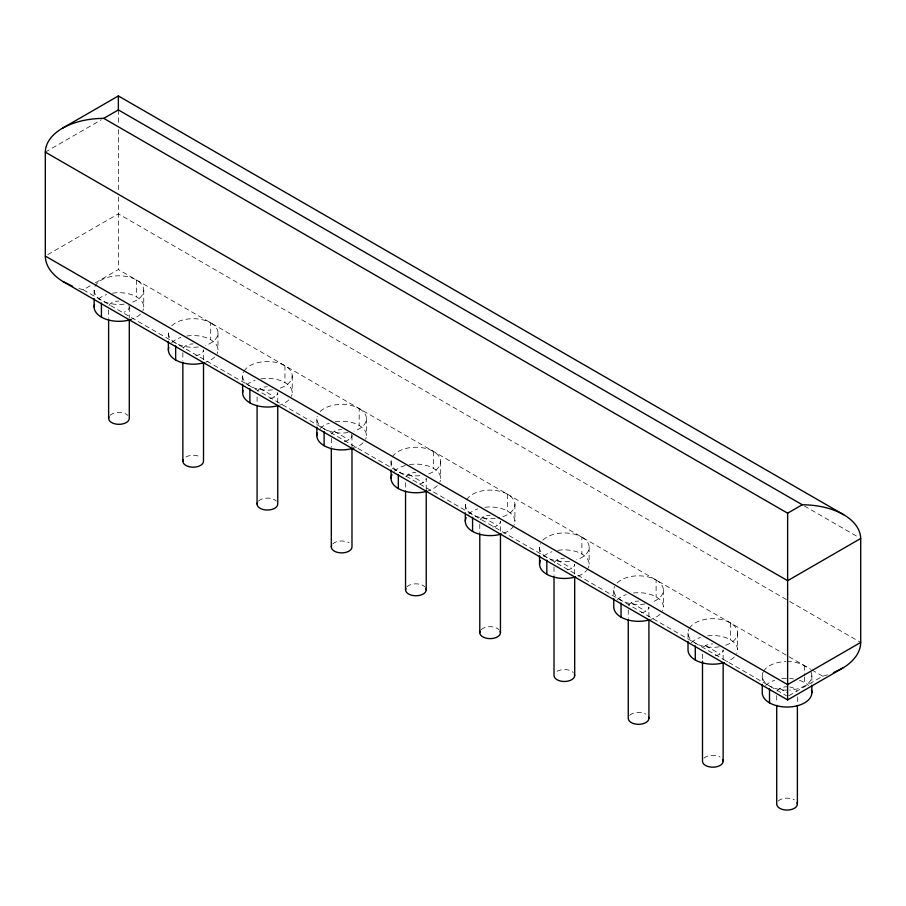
<?xml version="1.0" encoding="UTF-8"?>
<svg xmlns="http://www.w3.org/2000/svg" width="906" height="906" viewBox="0 0 906 906"><rect width="100%" height="100%" fill="white"/><g stroke="black" fill="none" stroke-linecap="round" stroke-linejoin="round"><path stroke-width="0.68" stroke-dasharray="4.53 3.4" d="M45.3 152.106L101.313 119.762M47.735 254.643L118.369 213.861L788.424 600.712M78.901 288.516L83.295 289.795L90.555 285.605M95.39 282.808L118.369 269.546L810.621 669.217M788.843 695.74L822.705 676.193L828.197 674.596M804.347 505.967L858.254 537.088M789.647 601.425L860.7 642.445M811.833 669.919L822.705 676.193M260.113 388.504L274.722 396.941M334.348 431.358L348.957 439.795M408.572 474.223L423.193 482.649M482.807 517.077L497.428 525.514M557.043 559.931L571.652 568.368M631.278 602.796L645.887 611.233M705.514 645.65L720.123 654.087M779.749 688.515L787.054 692.728M83.295 289.795L786.431 695.74M811.855 675.853L811.855 684.29M804.585 665.729L804.585 675.57M804.585 676.975L804.585 682.603M797.382 696.952L797.382 702.592M776.714 695.548L776.714 702.592M762.252 675.853L762.252 682.886M737.62 633L737.62 649.874M730.349 622.875L730.349 639.749M723.147 659.738L723.147 649.874A10.328 5.968 0 0 1 715.491 655.627M702.49 654.098L702.49 659.738M688.016 633L688.016 640.021M663.385 590.134L663.385 607.009M617.111 582.977A24.802 14.315 0 0 1 656.114 580.01L656.114 596.884M648.911 616.884L648.911 607.009A10.328 5.968 0 0 1 641.255 612.773M628.254 609.829L628.254 618.288M613.781 590.134L613.781 597.167M589.149 547.281L589.149 564.155M542.875 540.123A24.802 14.315 0 0 1 581.89 537.156L581.89 554.03M574.687 574.019L574.687 564.155A10.328 5.968 0 0 1 567.02 569.919M554.019 566.975L554.019 575.435M539.557 547.281L539.557 554.313M514.914 504.416L514.914 521.29M507.654 494.302L507.654 511.165M500.452 531.165L500.452 521.29A10.328 5.968 0 0 1 492.796 527.054M479.784 524.11L479.784 532.569M465.322 504.416L465.322 511.448M440.678 461.562L440.678 478.436M433.419 451.437L433.419 468.311M426.216 489.716L426.216 478.436A10.328 5.968 0 0 1 418.561 484.2M405.548 482.66L405.548 489.716M391.086 461.562L391.086 468.595M366.443 418.708L366.443 435.582M320.169 411.55A24.802 14.315 0 0 1 359.184 408.583L359.184 425.458M351.981 435.582L351.981 446.851M331.313 438.402L331.313 446.851M316.851 418.708L316.851 425.729M292.219 375.843L292.219 392.717M284.948 365.718L284.948 382.592M277.746 402.592L277.746 392.717A10.328 5.968 0 0 1 270.09 398.481M257.089 396.953L257.089 403.997M242.615 375.843L242.615 382.876M217.984 332.989L217.984 349.863M171.71 325.832A24.802 14.315 0 0 1 210.713 322.864L210.713 339.739M203.51 359.727L203.51 349.863A10.328 5.968 0 0 1 195.855 355.628M182.853 352.683L182.853 361.143M168.38 332.989L168.38 340.022M143.748 290.124L143.748 306.998M136.489 280.011L136.489 296.874M129.286 306.998L129.286 318.278M118.369 109.92L118.369 123.963M118.369 129.581L118.369 191.393M118.369 197.01L118.369 269.546M108.618 309.818L108.618 318.278M94.145 290.124L94.145 297.157M811.006 672.15A24.802 14.315 0 0 1 789.636 690.089M787.054 690.168A24.802 14.315 0 0 1 763.101 672.15M763.565 671.255A24.802 14.315 0 0 1 785.762 661.561M787.054 661.539A24.802 14.315 0 0 1 808.526 668.696M94.994 286.421A24.802 14.315 0 0 1 134.043 278.765A24.802 14.315 0 0 1 131.347 302.525M124.111 304.133A24.802 14.315 0 0 1 94.53 287.644M210.713 322.864A24.802 14.315 0 0 1 205.583 345.39M198.346 346.987A24.802 14.315 0 0 1 168.765 330.497M243.929 371.245A24.802 14.315 0 0 1 283.148 364.778A24.802 14.315 0 0 1 279.818 388.244M272.581 389.852A24.802 14.315 0 0 1 243.465 372.14M359.184 408.583A24.802 14.315 0 0 1 354.053 431.109M348.063 432.536A24.802 14.315 0 0 1 317.225 416.216M392.4 456.964A24.802 14.315 0 0 1 431.618 450.497A24.802 14.315 0 0 1 428.278 473.963M419.761 475.707A24.802 14.315 0 0 1 391.46 459.07M466.635 499.818A24.802 14.315 0 0 1 507.768 494.359A24.802 14.315 0 0 1 497.768 518.039M495.276 518.425A24.802 14.315 0 0 1 465.695 501.935M581.89 537.156A24.802 14.315 0 0 1 576.748 559.682M569.512 561.278A24.802 14.315 0 0 1 540.395 543.577M656.114 580.01A24.802 14.315 0 0 1 650.984 602.535M645.004 603.962A24.802 14.315 0 0 1 614.63 586.431M689.33 628.402A24.802 14.315 0 0 1 728.549 621.924A24.802 14.315 0 0 1 725.219 645.4M719.239 646.827A24.802 14.315 0 0 1 688.866 629.285M778.107 801.108A10.328 5.968 0 0 1 794.358 799.873M777.065 691.187A10.328 5.968 0 0 1 787.054 686.759M789.726 686.963A10.328 5.968 0 0 1 797.031 691.187M765.57 685.57A24.802 14.315 0 0 1 774.653 680.327M781.889 678.719A24.802 14.315 0 0 1 787.054 678.413M789.636 678.492A24.802 14.315 0 0 1 793.475 678.9M799.454 680.327A24.802 14.315 0 0 1 808.526 685.57M258.47 501.097A10.328 5.968 0 0 1 276.364 501.097M257.44 391.177A10.328 5.968 0 0 1 267.417 386.749M185.877 457.009A10.328 5.968 0 0 1 200.486 457.009M183.205 348.312A10.328 5.968 0 0 1 193.182 343.895M110 415.39A10.328 5.968 0 0 1 127.893 415.39M128.935 305.458A10.328 5.968 0 0 1 124.111 312.174M108.969 305.458A10.328 5.968 0 0 1 118.946 301.041M260.996 378.889A24.802 14.315 0 0 1 291.37 396.42M288.889 399.874A24.802 14.315 0 0 1 279.818 405.118M246.794 384.767A24.802 14.315 0 0 1 255.016 380.316M186.761 336.035A24.802 14.315 0 0 1 217.134 353.567M214.654 357.021A24.802 14.315 0 0 1 205.583 362.264M171.71 342.706A24.802 14.315 0 0 1 180.781 337.462M112.525 293.17A24.802 14.315 0 0 1 142.899 310.713M140.43 314.167A24.802 14.315 0 0 1 132.718 318.912M98.324 299.048A24.802 14.315 0 0 1 106.546 294.609M707.654 635.865A24.802 14.315 0 0 1 736.771 653.577M734.29 657.031A24.802 14.315 0 0 1 726.589 661.776M691.346 642.705A24.802 14.315 0 0 1 700.417 637.473M703.871 646.884A10.328 5.968 0 0 1 712.818 643.906M703.871 758.254A10.328 5.968 0 0 1 720.123 757.02M628.605 605.468A10.328 5.968 0 0 1 638.583 601.04M629.636 715.389A10.328 5.968 0 0 1 645.887 714.155M633.419 593.011A24.802 14.315 0 0 1 662.535 610.712M660.055 614.166A24.802 14.315 0 0 1 650.984 619.41M617.111 599.851A24.802 14.315 0 0 1 626.182 594.608M335.231 421.743A24.802 14.315 0 0 1 365.605 439.285M363.125 442.74A24.802 14.315 0 0 1 355.424 447.485M320.169 428.413A24.802 14.315 0 0 1 329.252 423.181M351.63 434.031A10.328 5.968 0 0 1 344.325 441.335M331.664 434.031A10.328 5.968 0 0 1 341.653 429.614M332.706 543.962A10.328 5.968 0 0 1 348.957 542.728M557.937 550.327A24.802 14.315 0 0 1 588.3 567.858M587.835 568.753A24.802 14.315 0 0 1 576.748 576.556M543.725 556.205A24.802 14.315 0 0 1 551.947 551.754M554.37 562.603A10.328 5.968 0 0 1 564.347 558.187M557.043 671.301A10.328 5.968 0 0 1 573.294 672.535M409.467 464.608A24.802 14.315 0 0 1 439.84 482.139M437.36 485.593A24.802 14.315 0 0 1 428.278 490.837M394.404 471.279A24.802 14.315 0 0 1 408.232 464.823M406.93 586.816A10.328 5.968 0 0 1 424.835 586.816M405.899 476.896A10.328 5.968 0 0 1 415.888 472.468M484.959 507.292A24.802 14.315 0 0 1 514.076 525.004M513.6 525.888A24.802 14.315 0 0 1 503.883 533.204M468.64 514.132A24.802 14.315 0 0 1 477.722 508.9M480.135 519.75A10.328 5.968 0 0 1 490.112 515.333M481.165 629.681A10.328 5.968 0 0 1 499.07 629.681"/><path stroke-width="1.36" d="M860.7 642.445C860.575 653.736 851.889 662.682 842.727 668.107L787.631 699.919L63.273 281.709C54.111 276.285 45.425 267.338 45.3 256.047L45.3 152.106C45.493 141.483 53.76 133.239 62.423 128.244L118.369 95.945L843.577 514.642C852.24 519.636 860.507 527.892 860.7 538.504L860.7 642.445L787.631 684.63L45.3 256.047M62.423 128.244C74.972 121.223 89.49 118.482 103.748 118.358L118.369 109.92L802.252 504.755C816.51 504.88 831.029 507.632 843.577 514.642M103.748 118.358L787.631 513.192L802.252 504.755M860.7 538.504L787.631 580.689L45.3 152.106M842.727 668.107L833.384 672.705M72.616 286.307L63.273 281.709M811.855 685.695L811.855 692.728M797.382 705.412L797.382 804.098M787.631 513.192L787.631 699.919M776.714 705.412L776.714 804.098A10.328 5.968 0 0 0 788.401 810.009A10.328 5.968 0 0 0 797.031 802.546M769.511 688.787L769.511 702.852M762.252 684.29L762.252 692.728A24.802 14.315 0 0 0 789.217 706.986A24.802 14.315 0 0 0 811.47 690.236M723.147 662.558L723.147 761.233M702.49 661.142L702.49 761.233A10.328 5.968 0 0 0 714.166 767.144A10.328 5.968 0 0 0 722.795 759.692M695.287 645.933L695.287 659.998M688.016 641.437L688.016 649.874A24.802 14.315 0 0 0 724.087 662.626M648.911 619.693L648.911 718.379M628.254 619.693L628.254 718.379A10.328 5.968 0 0 0 639.93 724.29A10.328 5.968 0 0 0 648.56 716.827M621.052 603.079L621.052 617.133M613.781 598.572L613.781 607.009A24.802 14.315 0 0 0 649.851 619.761M574.687 576.839L574.687 675.514M554.019 576.839L554.019 675.514A10.328 5.968 0 0 0 565.695 681.437A10.328 5.968 0 0 0 574.336 673.973M546.816 560.214L546.816 574.279M539.557 555.718L539.557 564.155M500.452 533.985L500.452 632.66M479.784 533.985L479.784 632.66M472.581 517.36L472.581 531.414M465.322 512.853L465.322 521.29M426.216 491.12L426.216 589.806M405.548 491.12L405.548 589.806M398.346 474.495L398.346 488.56M391.086 469.999L391.086 478.436M351.981 448.266L351.981 546.941A10.328 5.968 0 0 1 340.305 552.853A10.328 5.968 0 0 1 331.664 545.401M331.313 448.266L331.313 546.941M324.11 431.641L324.11 445.707M316.851 427.145L316.851 435.582M277.746 405.401L277.746 504.087A10.328 5.968 0 0 1 266.07 509.999A10.328 5.968 0 0 1 257.44 502.536M257.089 405.401L257.089 504.087M249.886 388.787L249.886 402.842M242.615 384.28L242.615 392.717M203.51 362.547L203.51 461.222A10.328 5.968 0 0 1 191.834 467.145A10.328 5.968 0 0 1 183.205 459.682M182.853 362.547L182.853 461.222M175.651 345.922L175.651 359.988M168.38 341.426L168.38 349.863M129.286 319.693L129.286 418.368A10.328 5.968 0 0 1 117.599 424.28A10.328 5.968 0 0 1 108.969 416.828M118.369 95.945L118.369 109.92M108.618 319.693L108.618 418.368M101.415 303.068L101.415 317.123M94.145 298.561L94.145 306.998M278.686 405.469A24.802 14.315 0 0 1 252.661 404.223A24.802 14.315 0 0 1 243.001 390.226M204.45 362.615A24.802 14.315 0 0 1 178.437 361.369A24.802 14.315 0 0 1 168.765 347.372M131.347 319.399A24.802 14.315 0 0 1 104.722 318.731A24.802 14.315 0 0 1 94.53 304.518M354.053 447.972A24.802 14.315 0 0 1 327.428 447.304A24.802 14.315 0 0 1 317.225 433.091M575.616 576.907A24.802 14.315 0 0 1 548.742 575.276A24.802 14.315 0 0 1 540.395 560.452M425.865 588.254A10.328 5.968 0 0 1 415.888 595.763A10.328 5.968 0 0 1 405.899 588.254M427.145 491.188A24.802 14.315 0 0 1 400.282 489.568A24.802 14.315 0 0 1 391.924 474.733M501.38 534.053A24.802 14.315 0 0 1 474.518 532.422A24.802 14.315 0 0 1 466.16 517.586M500.101 631.12A10.328 5.968 0 0 1 490.112 638.628A10.328 5.968 0 0 1 480.135 631.12"/></g></svg>
